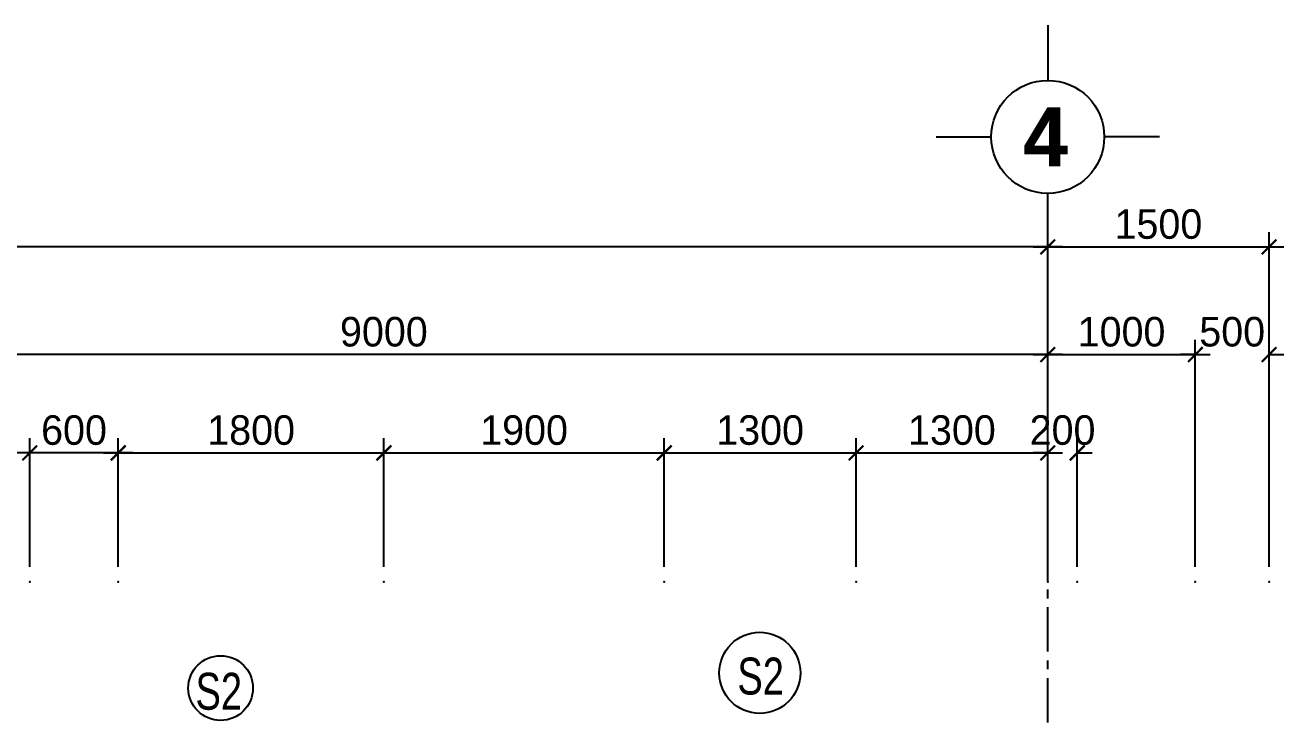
# Model space of a CAD drawing. Header units: inches. Extents: x -844707 to -690155, y -211546 to -175871.
# Drawn here: x -742312 to -733781, y -180583 to -175871 of the extents above; entities that cross this region are included whole.
import ezdxf

# ---------------------------------------------------------------- set-up
doc = ezdxf.new("R2010")
doc.units = ezdxf.units.IN
doc.header["$LTSCALE"] = 48
doc.header["$MEASUREMENT"] = 0
doc.linetypes.add('CENTER', pattern=[2, 1.25, -0.25, 0.25, -0.25])
for name, color, linetype in [('DWGSHARE.com-CUA-DWGSHARE.com', 231, 'Continuous'), ('DWGSHARE.com-DIM-DWGSHARE.com', 251, 'Continuous'), ('DWGSHARE.com-text-DWGSHARE.com', 3, 'Continuous'), ('DWGSHARE.com-truc-DWGSHARE.com', 250, 'CENTER')]:
    doc.layers.add(name, color=color, linetype=linetype)
doc.layers.add('DWGSHARE.com-DefPoints-DWGSHARE.com', color=7, linetype='Continuous', plot=False)
doc.styles.add('AVO-B', font='')
doc.styles.add('KTEN', font='', dxfattribs={"width": 0.9})
doc.styles.add('VNI-AVO', font='')
doc.styles.get('AVO-B').set_extended_font_data('VNI-Avo', bold=True)
doc.styles.get('KTEN').set_extended_font_data('VNI-Helve-Condense')
doc.styles.get('VNI-AVO').set_extended_font_data('VNI-Avo')
doc.dimstyles.new('tl1-100', dxfattribs={"dimtxt": 200, "dimasz": 100, "dimexe": 100, "dimexo": 100, "dimgap": 50, "dimtad": 1, "dimdec": 0, "dimzin": 0, "dimdsep": 46, "dimtxsty": 'VNI-AVO', "dimblk": 'ARCHTICK', "dimcen": 1, "dimdle": 100, "dimclrd": 256, "dimclre": 256, "dimclrt": 2, "dimadec": 0, "dimazin": 0, "dimtfac": 1, "dimtdec": 0, "dimtix": 1, "dimtofl": 0, "dimtmove": 2, "dimatfit": 3, "dimldrblk": 'ARCHTICK', "dimfxl": 1, "dimtolj": 2, "dimtzin": 0, "dimarcsym": 0})

# ---------------------------------------------------------------- blocks, each defined once
blk = doc.blocks.new('_ArchTick')
at = {"color": 0, "linetype": 'ByBlock', "const_width": 0.15}
blk.add_lwpolyline([(-0.5, -0.5), (0.5, 0.5)], dxfattribs=at)
blk = doc.blocks.new('*D58')
at = {"layer": 'DWGSHARE.com-DefPoints-DWGSHARE.com', "color": 0, "transparency": 16777216}
for p in [(-744380.8, -178102), (-744380.8, -179640.7), (-735380.8, -179640.7)]:
    blk.add_point(p, dxfattribs=at)
at = {"layer": 'DWGSHARE.com-DIM-DWGSHARE.com', "lineweight": -2, "transparency": 16777216}
for p, q in [((-744380.8, -179540.7), (-744380.8, -178002)), ((-735380.8, -179540.7), (-735380.8, -178002)), ((-735280.8, -178102), (-744480.8, -178102))]:
    blk.add_line(p, q, dxfattribs=at)
at = {"layer": 'DWGSHARE.com-DIM-DWGSHARE.com', "lineweight": -2, "transparency": 16777216, "xscale": 100, "yscale": 100, "zscale": 100, "rotation": 180}
blk.add_blockref('_ArchTick', (-744380.8, -178102), dxfattribs=at)
at = {"layer": 'DWGSHARE.com-DIM-DWGSHARE.com', "lineweight": -2, "transparency": 16777216, "xscale": 100, "yscale": 100, "zscale": 100}
blk.add_blockref('_ArchTick', (-735380.8, -178102), dxfattribs=at)
at = {"layer": 'DWGSHARE.com-DIM-DWGSHARE.com', "color": 2, "transparency": 16777216, "insert": (-739880.8, -177948.5), "char_height": 200, "attachment_point": 5, "style": 'VNI-AVO'}
blk.add_mtext('\\A2;9000', dxfattribs=at)
blk = doc.blocks.new('*D61')
at = {"layer": 'DWGSHARE.com-DefPoints-DWGSHARE.com', "color": 0, "transparency": 16777216}
for p in [(-757380.8, -177372.5), (-757380.8, -179640.7), (-735380.8, -179640.7)]:
    blk.add_point(p, dxfattribs=at)
at = {"layer": 'DWGSHARE.com-DIM-DWGSHARE.com', "lineweight": -2, "transparency": 16777216}
for p, q in [((-757380.8, -179540.7), (-757380.8, -177272.5)), ((-735380.8, -179540.7), (-735380.8, -177272.5)), ((-757480.8, -177372.5), (-746497.8, -177372.5)), ((-735280.8, -177372.5), (-745663.7, -177372.5))]:
    blk.add_line(p, q, dxfattribs=at)
at = {"layer": 'DWGSHARE.com-DIM-DWGSHARE.com', "lineweight": -2, "transparency": 16777216, "xscale": 100, "yscale": 100, "zscale": 100, "rotation": 180}
blk.add_blockref('_ArchTick', (-757380.8, -177372.5), dxfattribs=at)
at = {"layer": 'DWGSHARE.com-DIM-DWGSHARE.com', "lineweight": -2, "transparency": 16777216, "xscale": 100, "yscale": 100, "zscale": 100}
blk.add_blockref('_ArchTick', (-735380.8, -177372.5), dxfattribs=at)
at = {"layer": 'DWGSHARE.com-DIM-DWGSHARE.com', "color": 2, "transparency": 16777216, "insert": (-746080.8, -177372.5), "char_height": 200, "attachment_point": 5, "style": 'VNI-AVO'}
blk.add_mtext('\\A2;22000', dxfattribs=at)
blk = doc.blocks.new('*D62')
at = {"layer": 'DWGSHARE.com-DefPoints-DWGSHARE.com', "color": 0, "transparency": 16777216}
for p in [(-734380.6, -178102), (-735380.8, -179640.7), (-734380.6, -179640.7)]:
    blk.add_point(p, dxfattribs=at)
at = {"layer": 'DWGSHARE.com-DIM-DWGSHARE.com', "lineweight": -2, "transparency": 16777216}
for p, q in [((-735380.8, -179540.7), (-735380.8, -178002)), ((-734380.6, -179540.7), (-734380.6, -178002)), ((-735480.8, -178102), (-734280.6, -178102))]:
    blk.add_line(p, q, dxfattribs=at)
at = {"layer": 'DWGSHARE.com-DIM-DWGSHARE.com', "lineweight": -2, "transparency": 16777216, "xscale": 100, "yscale": 100, "zscale": 100, "rotation": 180}
blk.add_blockref('_ArchTick', (-735380.8, -178102), dxfattribs=at)
at = {"layer": 'DWGSHARE.com-DIM-DWGSHARE.com', "lineweight": -2, "transparency": 16777216, "xscale": 100, "yscale": 100, "zscale": 100}
blk.add_blockref('_ArchTick', (-734380.6, -178102), dxfattribs=at)
at = {"layer": 'DWGSHARE.com-DIM-DWGSHARE.com', "color": 2, "transparency": 16777216, "insert": (-734880.7, -177948.5), "char_height": 200, "attachment_point": 5, "style": 'VNI-AVO'}
blk.add_mtext('\\A2;1000', dxfattribs=at)
blk = doc.blocks.new('*D63')
at = {"layer": 'DWGSHARE.com-DefPoints-DWGSHARE.com', "color": 0, "transparency": 16777216}
for p in [(-733880.8, -178102), (-734380.6, -179640.7), (-733880.8, -179640.7)]:
    blk.add_point(p, dxfattribs=at)
at = {"layer": 'DWGSHARE.com-DIM-DWGSHARE.com', "lineweight": -2, "transparency": 16777216}
for p, q in [((-734380.6, -179540.7), (-734380.6, -178002)), ((-733880.8, -179540.7), (-733880.8, -178002)), ((-734380.6, -178102), (-734480.6, -178102)), ((-733880.8, -178102), (-733780.8, -178102))]:
    blk.add_line(p, q, dxfattribs=at)
at = {"layer": 'DWGSHARE.com-DIM-DWGSHARE.com', "lineweight": -2, "transparency": 16777216, "xscale": 100, "yscale": 100, "zscale": 100}
blk.add_blockref('_ArchTick', (-734380.6, -178102), dxfattribs=at)
at = {"layer": 'DWGSHARE.com-DIM-DWGSHARE.com', "lineweight": -2, "transparency": 16777216, "xscale": 100, "yscale": 100, "zscale": 100, "rotation": 180}
blk.add_blockref('_ArchTick', (-733880.8, -178102), dxfattribs=at)
at = {"layer": 'DWGSHARE.com-DIM-DWGSHARE.com', "color": 2, "transparency": 16777216, "insert": (-734130.7, -177948.5), "char_height": 200, "attachment_point": 5, "style": 'VNI-AVO'}
blk.add_mtext('\\A2;500', dxfattribs=at)
blk = doc.blocks.new('*D64')
at = {"layer": 'DWGSHARE.com-DefPoints-DWGSHARE.com', "color": 0, "transparency": 16777216}
for p in [(-733880.8, -177372.5), (-735380.8, -179640.7), (-733880.8, -179640.7)]:
    blk.add_point(p, dxfattribs=at)
at = {"layer": 'DWGSHARE.com-DIM-DWGSHARE.com', "lineweight": -2, "transparency": 16777216}
for p, q in [((-735380.8, -179540.7), (-735380.8, -177272.5)), ((-733880.8, -179540.7), (-733880.8, -177272.5)), ((-735480.8, -177372.5), (-733780.8, -177372.5))]:
    blk.add_line(p, q, dxfattribs=at)
at = {"layer": 'DWGSHARE.com-DIM-DWGSHARE.com', "lineweight": -2, "transparency": 16777216, "xscale": 100, "yscale": 100, "zscale": 100, "rotation": 180}
blk.add_blockref('_ArchTick', (-735380.8, -177372.5), dxfattribs=at)
at = {"layer": 'DWGSHARE.com-DIM-DWGSHARE.com', "lineweight": -2, "transparency": 16777216, "xscale": 100, "yscale": 100, "zscale": 100}
blk.add_blockref('_ArchTick', (-733880.8, -177372.5), dxfattribs=at)
at = {"layer": 'DWGSHARE.com-DIM-DWGSHARE.com', "color": 2, "transparency": 16777216, "insert": (-734630.8, -177219), "char_height": 200, "attachment_point": 5, "style": 'VNI-AVO'}
blk.add_mtext('\\A2;1500', dxfattribs=at)
blk = doc.blocks.new('*D74')
at = {"layer": 'DWGSHARE.com-DefPoints-DWGSHARE.com', "color": 0, "transparency": 16777216}
for p in [(-739880.3, -178768.2), (-741680.6, -179640.7), (-739880.3, -179640.7)]:
    blk.add_point(p, dxfattribs=at)
at = {"layer": 'DWGSHARE.com-DIM-DWGSHARE.com', "lineweight": -2, "transparency": 16777216}
for p, q in [((-741680.6, -179540.7), (-741680.6, -178668.2)), ((-739880.3, -179540.7), (-739880.3, -178668.2)), ((-741780.6, -178768.2), (-739780.3, -178768.2))]:
    blk.add_line(p, q, dxfattribs=at)
at = {"layer": 'DWGSHARE.com-DIM-DWGSHARE.com', "lineweight": -2, "transparency": 16777216, "xscale": 100, "yscale": 100, "zscale": 100, "rotation": 180}
blk.add_blockref('_ArchTick', (-741680.6, -178768.2), dxfattribs=at)
at = {"layer": 'DWGSHARE.com-DIM-DWGSHARE.com', "lineweight": -2, "transparency": 16777216, "xscale": 100, "yscale": 100, "zscale": 100}
blk.add_blockref('_ArchTick', (-739880.3, -178768.2), dxfattribs=at)
at = {"layer": 'DWGSHARE.com-DIM-DWGSHARE.com', "color": 2, "transparency": 16777216, "insert": (-740780.5, -178614.7), "char_height": 200, "attachment_point": 5, "style": 'VNI-AVO'}
blk.add_mtext('\\A2;1800', dxfattribs=at)
blk = doc.blocks.new('*D75')
at = {"layer": 'DWGSHARE.com-DefPoints-DWGSHARE.com', "color": 0, "transparency": 16777216}
for p in [(-737980.5, -178768.2), (-739880.3, -179640.7), (-737980.5, -179640.7)]:
    blk.add_point(p, dxfattribs=at)
at = {"layer": 'DWGSHARE.com-DIM-DWGSHARE.com', "lineweight": -2, "transparency": 16777216}
for p, q in [((-739880.3, -179540.7), (-739880.3, -178668.2)), ((-737980.5, -179540.7), (-737980.5, -178668.2)), ((-739980.3, -178768.2), (-737880.5, -178768.2))]:
    blk.add_line(p, q, dxfattribs=at)
at = {"layer": 'DWGSHARE.com-DIM-DWGSHARE.com', "lineweight": -2, "transparency": 16777216, "xscale": 100, "yscale": 100, "zscale": 100, "rotation": 180}
blk.add_blockref('_ArchTick', (-739880.3, -178768.2), dxfattribs=at)
at = {"layer": 'DWGSHARE.com-DIM-DWGSHARE.com', "lineweight": -2, "transparency": 16777216, "xscale": 100, "yscale": 100, "zscale": 100}
blk.add_blockref('_ArchTick', (-737980.5, -178768.2), dxfattribs=at)
at = {"layer": 'DWGSHARE.com-DIM-DWGSHARE.com', "color": 2, "transparency": 16777216, "insert": (-738930.4, -178614.7), "char_height": 200, "attachment_point": 5, "style": 'VNI-AVO'}
blk.add_mtext('\\A2;1900', dxfattribs=at)
blk = doc.blocks.new('*D76')
at = {"layer": 'DWGSHARE.com-DefPoints-DWGSHARE.com', "color": 0, "transparency": 16777216}
for p in [(-736680.5, -178768.2), (-737980.5, -179640.7), (-736680.5, -179640.7)]:
    blk.add_point(p, dxfattribs=at)
at = {"layer": 'DWGSHARE.com-DIM-DWGSHARE.com', "lineweight": -2, "transparency": 16777216}
for p, q in [((-737980.5, -179540.7), (-737980.5, -178668.2)), ((-736680.5, -179540.7), (-736680.5, -178668.2)), ((-738080.5, -178768.2), (-736580.5, -178768.2))]:
    blk.add_line(p, q, dxfattribs=at)
at = {"layer": 'DWGSHARE.com-DIM-DWGSHARE.com', "lineweight": -2, "transparency": 16777216, "xscale": 100, "yscale": 100, "zscale": 100, "rotation": 180}
blk.add_blockref('_ArchTick', (-737980.5, -178768.2), dxfattribs=at)
at = {"layer": 'DWGSHARE.com-DIM-DWGSHARE.com', "lineweight": -2, "transparency": 16777216, "xscale": 100, "yscale": 100, "zscale": 100}
blk.add_blockref('_ArchTick', (-736680.5, -178768.2), dxfattribs=at)
at = {"layer": 'DWGSHARE.com-DIM-DWGSHARE.com', "color": 2, "transparency": 16777216, "insert": (-737330.5, -178614.7), "char_height": 200, "attachment_point": 5, "style": 'VNI-AVO'}
blk.add_mtext('\\A2;1300', dxfattribs=at)
blk = doc.blocks.new('*D77')
at = {"layer": 'DWGSHARE.com-DefPoints-DWGSHARE.com', "color": 0, "transparency": 16777216}
for p in [(-735380.8, -178768.2), (-736680.5, -179640.7), (-735380.8, -179640.7)]:
    blk.add_point(p, dxfattribs=at)
at = {"layer": 'DWGSHARE.com-DIM-DWGSHARE.com', "lineweight": -2, "transparency": 16777216}
for p, q in [((-736680.5, -179540.7), (-736680.5, -178668.2)), ((-735380.8, -179540.7), (-735380.8, -178668.2)), ((-736780.5, -178768.2), (-735280.8, -178768.2))]:
    blk.add_line(p, q, dxfattribs=at)
at = {"layer": 'DWGSHARE.com-DIM-DWGSHARE.com', "lineweight": -2, "transparency": 16777216, "xscale": 100, "yscale": 100, "zscale": 100, "rotation": 180}
blk.add_blockref('_ArchTick', (-736680.5, -178768.2), dxfattribs=at)
at = {"layer": 'DWGSHARE.com-DIM-DWGSHARE.com', "lineweight": -2, "transparency": 16777216, "xscale": 100, "yscale": 100, "zscale": 100}
blk.add_blockref('_ArchTick', (-735380.8, -178768.2), dxfattribs=at)
at = {"layer": 'DWGSHARE.com-DIM-DWGSHARE.com', "color": 2, "transparency": 16777216, "insert": (-736030.6, -178614.7), "char_height": 200, "attachment_point": 5, "style": 'VNI-AVO'}
blk.add_mtext('\\A2;1300', dxfattribs=at)
blk = doc.blocks.new('*D128')
at = {"layer": 'DWGSHARE.com-DefPoints-DWGSHARE.com', "color": 0, "transparency": 16777216}
for p in [(-735380.6, -178768.2), (-735380.6, -179640.7), (-735180.6, -179640.7)]:
    blk.add_point(p, dxfattribs=at)
at = {"layer": 'DWGSHARE.com-DIM-DWGSHARE.com', "lineweight": -2, "transparency": 16777216}
for p, q in [((-735380.6, -179540.7), (-735380.6, -178668.2)), ((-735180.6, -179540.7), (-735180.6, -178668.2)), ((-735380.6, -178768.2), (-735480.6, -178768.2)), ((-735180.6, -178768.2), (-735080.6, -178768.2))]:
    blk.add_line(p, q, dxfattribs=at)
at = {"layer": 'DWGSHARE.com-DIM-DWGSHARE.com', "lineweight": -2, "transparency": 16777216, "xscale": 100, "yscale": 100, "zscale": 100}
blk.add_blockref('_ArchTick', (-735380.6, -178768.2), dxfattribs=at)
at = {"layer": 'DWGSHARE.com-DIM-DWGSHARE.com', "lineweight": -2, "transparency": 16777216, "xscale": 100, "yscale": 100, "zscale": 100, "rotation": 180}
blk.add_blockref('_ArchTick', (-735180.6, -178768.2), dxfattribs=at)
at = {"layer": 'DWGSHARE.com-DIM-DWGSHARE.com', "color": 2, "transparency": 16777216, "insert": (-735280.6, -178614.7), "char_height": 200, "attachment_point": 5, "style": 'VNI-AVO'}
blk.add_mtext('\\A2;200', dxfattribs=at)
blk = doc.blocks.new('*D129')
at = {"layer": 'DWGSHARE.com-DefPoints-DWGSHARE.com', "color": 0, "transparency": 16777216}
for p in [(-742280.8, -178768.2), (-742280.8, -179640.7), (-741681.1, -179640.7)]:
    blk.add_point(p, dxfattribs=at)
at = {"layer": 'DWGSHARE.com-DIM-DWGSHARE.com', "lineweight": -2, "transparency": 16777216}
for p, q in [((-742280.8, -179540.7), (-742280.8, -178668.2)), ((-741681.1, -179540.7), (-741681.1, -178668.2)), ((-741581.1, -178768.2), (-742380.8, -178768.2))]:
    blk.add_line(p, q, dxfattribs=at)
at = {"layer": 'DWGSHARE.com-DIM-DWGSHARE.com', "lineweight": -2, "transparency": 16777216, "xscale": 100, "yscale": 100, "zscale": 100, "rotation": 180}
blk.add_blockref('_ArchTick', (-742280.8, -178768.2), dxfattribs=at)
at = {"layer": 'DWGSHARE.com-DIM-DWGSHARE.com', "lineweight": -2, "transparency": 16777216, "xscale": 100, "yscale": 100, "zscale": 100}
blk.add_blockref('_ArchTick', (-741681.1, -178768.2), dxfattribs=at)
at = {"layer": 'DWGSHARE.com-DIM-DWGSHARE.com', "color": 2, "transparency": 16777216, "insert": (-741981, -178614.7), "char_height": 200, "attachment_point": 5, "style": 'VNI-AVO'}
blk.add_mtext('\\A2;600', dxfattribs=at)
blk = doc.blocks.new('*D130')
at = {"layer": 'DWGSHARE.com-DefPoints-DWGSHARE.com', "color": 0, "transparency": 16777216}
for p in [(-744080.5, -178768.2), (-744080.5, -179640.7), (-742280.8, -179640.7)]:
    blk.add_point(p, dxfattribs=at)
at = {"layer": 'DWGSHARE.com-DIM-DWGSHARE.com', "lineweight": -2, "transparency": 16777216}
for p, q in [((-744080.5, -179540.7), (-744080.5, -178668.2)), ((-742280.8, -179540.7), (-742280.8, -178668.2)), ((-742180.8, -178768.2), (-744180.5, -178768.2))]:
    blk.add_line(p, q, dxfattribs=at)
at = {"layer": 'DWGSHARE.com-DIM-DWGSHARE.com', "lineweight": -2, "transparency": 16777216, "xscale": 100, "yscale": 100, "zscale": 100, "rotation": 180}
blk.add_blockref('_ArchTick', (-744080.5, -178768.2), dxfattribs=at)
at = {"layer": 'DWGSHARE.com-DIM-DWGSHARE.com', "lineweight": -2, "transparency": 16777216, "xscale": 100, "yscale": 100, "zscale": 100}
blk.add_blockref('_ArchTick', (-742280.8, -178768.2), dxfattribs=at)
at = {"layer": 'DWGSHARE.com-DIM-DWGSHARE.com', "color": 2, "transparency": 16777216, "insert": (-743180.6, -178614.7), "char_height": 200, "attachment_point": 5, "style": 'VNI-AVO'}
blk.add_mtext('\\A2;1800', dxfattribs=at)

msp = doc.modelspace()

# ---------------------------------------------------------------- linework, layer by layer
at = {"layer": 'DWGSHARE.com-CUA-DWGSHARE.com'}
for centre, radius in [((-737332.9, -180258.2), 275), ((-740987.4, -180361.1), 219.1)]:
    msp.add_circle(centre, radius, dxfattribs=at)
at = {"layer": 'DWGSHARE.com-DIM-DWGSHARE.com'}
for p, q in [((-735380.8, -175870.6), (-735380.8, -176244.6)), ((-735380.8, -175870.6), (-735380.8, -176244.6)), ((-735380.8, -175870.6), (-735380.8, -176244.6)), ((-736137.8, -176627.6), (-735763.8, -176627.6)), ((-736137.8, -176627.6), (-735763.8, -176627.6)), ((-736137.8, -176627.6), (-735763.8, -176627.6)), ((-734623.8, -176627.6), (-734997.8, -176627.6)), ((-734623.8, -176627.6), (-734997.8, -176627.6)), ((-734623.8, -176627.6), (-734997.8, -176627.6)), ((-735380.8, -177384.6), (-735380.8, -177010.6)), ((-735380.8, -177384.6), (-735380.8, -177010.6)), ((-735380.8, -177384.6), (-735380.8, -177010.6))]:
    msp.add_line(p, q, dxfattribs=at)
msp.add_circle((-735380.8, -176627.6), 383, dxfattribs=at)
msp.add_circle((-735380.8, -176627.6), 383, dxfattribs=at)
msp.add_circle((-735380.8, -176627.6), 383, dxfattribs=at)
at = {"layer": 'DWGSHARE.com-truc-DWGSHARE.com', "ltscale": 5}
msp.add_line((-735380.8, -203633.9), (-735380.8, -179540.7), dxfattribs=at)

# ---------------------------------------------------------------- texts
at = {"layer": 'DWGSHARE.com-CUA-DWGSHARE.com', "style": 'KTEN', "width": 0.9}
for p in [(-737484.5, -180404.9), (-741157.3, -180507.8)]:
    msp.add_text('S2', height=250, dxfattribs=at).set_placement(p)
at = {"layer": 'DWGSHARE.com-text-DWGSHARE.com', "color": 3, "style": 'AVO-B'}
for p in [(-735547.3, -176826.8), (-735547.3, -176826.8), (-735547.3, -176826.8), (-735540.1, -176827.1)]:
    msp.add_text('4', height=400, dxfattribs=at).set_placement(p)

# ---------------------------------------------------------------- dimensions: what is measured, and where the dimension line sits
at = {"layer": 'DWGSHARE.com-DIM-DWGSHARE.com'}
for base, p1, p2, picture, middle in [((-733880.8, -177372.5), (-735380.8, -179640.7), (-733880.8, -179640.7), '*D64', (-734630.8, -177219)), ((-734380.6, -178102), (-735380.8, -179640.7), (-734380.6, -179640.7), '*D62', (-734880.7, -177948.5)), ((-733880.8, -178102), (-734380.6, -179640.7), (-733880.8, -179640.7), '*D63', (-734130.7, -177948.5)), ((-739880.3, -178768.2), (-741680.6, -179640.7), (-739880.3, -179640.7), '*D74', (-740780.5, -178614.7)), ((-737980.5, -178768.2), (-739880.3, -179640.7), (-737980.5, -179640.7), '*D75', (-738930.4, -178614.7)), ((-736680.5, -178768.2), (-737980.5, -179640.7), (-736680.5, -179640.7), '*D76', (-737330.5, -178614.7)), ((-735380.8, -178768.2), (-736680.5, -179640.7), (-735380.8, -179640.7), '*D77', (-736030.6, -178614.7))]:
    dim = msp.add_linear_dim(base=base, p1=p1, p2=p2, dimstyle='tl1-100', dxfattribs=at)
    dim.commit()
    dim.dimension.update_dxf_attribs({"geometry": picture, "text_midpoint": middle})
dim = msp.add_linear_dim(base=(-757380.8, -177372.5), p1=(-735380.8, -179640.7), p2=(-757380.8, -179640.7), angle=180, dimstyle='tl1-100', dxfattribs=at)
dim.commit()
dim.dimension.update_dxf_attribs({"geometry": '*D61', "text_midpoint": (-746080.8, -177372.5), "dimtype": 160})
for base, p1, p2, picture, middle in [((-744380.8, -178102), (-735380.8, -179640.7), (-744380.8, -179640.7), '*D58', (-739880.8, -177948.5)), ((-744080.5, -178768.2), (-742280.8, -179640.7), (-744080.5, -179640.7), '*D130', (-743180.6, -178614.7)), ((-742280.8, -178768.2), (-741681.1, -179640.7), (-742280.8, -179640.7), '*D129', (-741981, -178614.7)), ((-735380.6, -178768.2), (-735180.6, -179640.7), (-735380.6, -179640.7), '*D128', (-735280.6, -178614.7))]:
    dim = msp.add_linear_dim(base=base, p1=p1, p2=p2, angle=180, dimstyle='tl1-100', dxfattribs=at)
    dim.commit()
    dim.dimension.update_dxf_attribs({"geometry": picture, "text_midpoint": middle})

doc.saveas('drawing.dxf')
